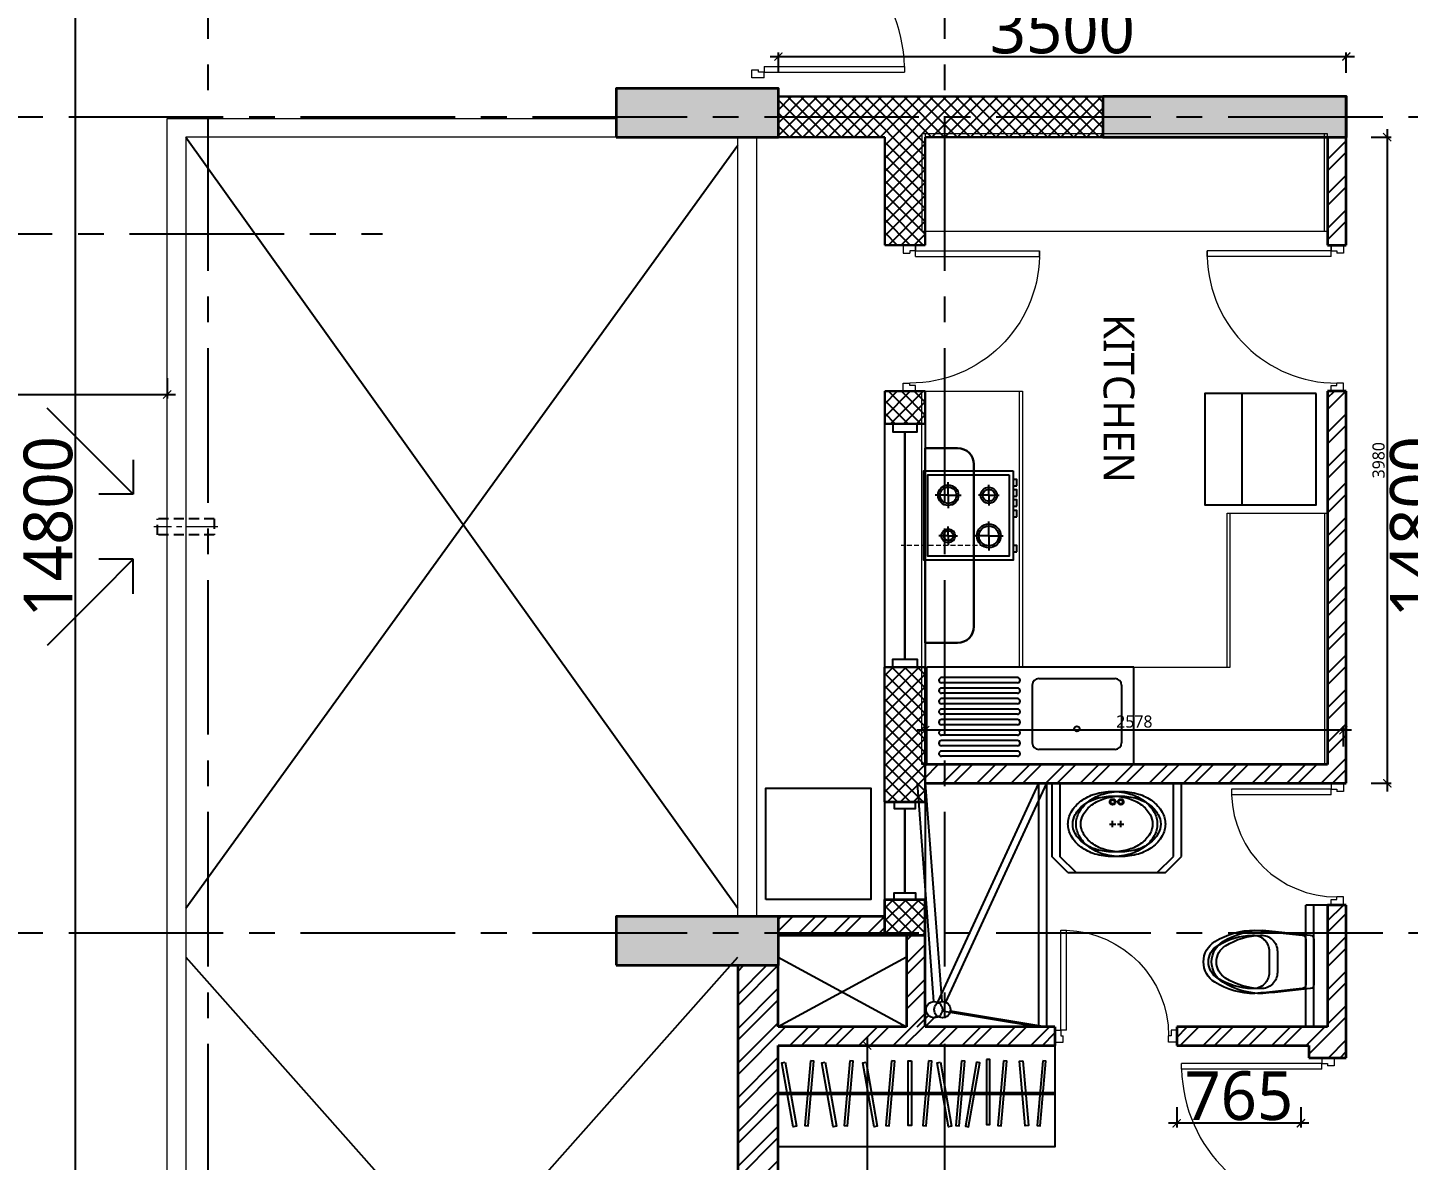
# Model space of a CAD drawing. Header units: millimetres. Extents: x -2409243 to -2334937, y -643723 to -441957.
# Drawn here: x -2392574 to -2384066, y -547560 to -540583 of the extents above; entities that cross this region are included whole.
import ezdxf

# ---------------------------------------------------------------- set-up
doc = ezdxf.new("R2010")
doc.units = ezdxf.units.MM
doc.header["$MEASUREMENT"] = 0
doc.header["$PDMODE"] = 67
doc.linetypes.add('CENTER2', pattern=[28.575, 19.05, -3.175, 3.175, -3.175])
doc.linetypes.add('DASHED2', pattern=[0.375, 0.25, -0.125])
for name, color, linetype in [('00', 5, 'Continuous'), ('A-Anno-Dims', 7, 'Continuous'), ('A-Anno-Grid Lines', 154, 'Continuous'), ('A-Railing', 4, 'Continuous'), ('A-Sanitory', 181, 'Continuous'), ('A-Wall Patt', 8, 'Continuous'), ('A-Window', 4, 'Continuous'), ('S-Conc Patt', 9, 'Continuous'), ('TAGS', 7, 'Continuous')]:
    doc.layers.add(name, color=color, linetype=linetype)
for name, color, linetype, lineweight in [('A-Detail Lines', 8, 'Continuous', 25), ('A-Door', 4, 'Continuous', 9), ('A-DTLS-Elevation', 4, 'Continuous', 25), ('A-Wall Ele', 3, 'Continuous', 20), ('A-Wall Sec', 1, 'Continuous', 30), ('HVAC Units', 60, 'Continuous', 30), ('I-Kitchen App', 252, 'Continuous', 25), ('I-Slabs', 245, 'Continuous', 9), ('S-Concrete', 40, 'Continuous', 30), ('STAIR', 3, 'Continuous', 9)]:
    doc.layers.add(name, color=color, linetype=linetype, lineweight=lineweight)
doc.layers.add('I-Furniture', color=7, linetype='Continuous', lineweight=25, true_color=0xd17000)
doc.layers.get('A-Anno-Dims').off()
doc.styles.get("Standard").update_dxf_attribs({"font": 'trebuc.ttf'})
doc.dimstyles.new('IIITD_WD_M @ 50', dxfattribs={"dimscale": 50, "dimtxt": 1.5, "dimasz": 1, "dimexe": 0.5, "dimexo": 0.25, "dimgap": 0.3, "dimtad": 1, "dimdec": 0, "dimrnd": 1, "dimzin": 0, "dimdsep": 46, "dimtxsty": 'Standard', "dimblk": 'ARCHTICK', "dimcen": 0.2, "dimdle": 1, "dimclrd": 1, "dimclre": 1, "dimclrt": 5, "dimadec": 0, "dimazin": 0, "dimtfac": 1, "dimtdec": 0, "dimtofl": 0, "dimtmove": 0, "dimatfit": 0, "dimfxl": 2, "dimfxlon": 1, "dimtolj": 1, "dimtzin": 0, "dimlwd": -1, "dimlwe": -1, "dimarcsym": 0})
pattern_1 = [(225, (-1525842.595, -758873.084), (39.7747564, -39.7747564), []), (315, (-1525842.595, -758873.084), (39.7747564, 39.7747564), [])]

# ---------------------------------------------------------------- blocks, each defined once
blk = doc.blocks.new('Cols Residences')
at = {"layer": 'S-Conc Patt'}
for points in [[(-15271.6, -11879.7), (-15271.6, -12879.7), (-14971.6, -12879.7), (-14971.6, -11879.7)], [(-10171.6, -11879.7), (-10171.6, -12879.7), (-9871.6, -12879.7), (-9871.6, -11879.7)], [(-10171.6, -14879.3), (-10171.6, -16379.3), (-9921.6, -16379.3), (-9921.6, -14879.3)]]:
    blk.add_hatch(color=256, dxfattribs=at).paths.add_polyline_path(points)
at = {"layer": 'S-Concrete', "lineweight": 35}
for points in [[(-15271.6, -11879.7), (-15271.6, -12879.7), (-14971.6, -12879.7), (-14971.6, -11879.7)], [(-10171.6, -11879.7), (-10171.6, -12879.7), (-9871.6, -12879.7), (-9871.6, -11879.7)], [(-10171.6, -14879.3), (-10171.6, -16379.3), (-9921.6, -16379.3), (-9921.6, -14879.3)]]:
    blk.add_lwpolyline(points, close=True, dxfattribs=at)
blk = doc.blocks.new('ABL_Door_S - 1000 x 2100-11-3 Second Floor Lvl')
at = {"layer": 'A-Door', "color": 5}
for p, q in [((-500, 37.5), (-450, 37.5)), ((-500, -37.5), (-500, 37.5)), ((-450, 37.5), (-450, -2.5)), ((450, 37.5), (450, -2.5)), ((500, 37.5), (450, 37.5)), ((500, -37.5), (500, 37.5)), ((-500, -37.5), (-465, -37.5)), ((-465, -2.5), (-450, -2.5)), ((-465, -37.5), (-465, -2.5)), ((-430, -37.5), (-465, -37.5)), ((465, -2.5), (450, -2.5)), ((465, -37.5), (465, -2.5)), ((500, -37.5), (465, -37.5))]:
    blk.add_line(p, q, dxfattribs=at)
at = {"layer": 'A-Door', "color": 5, "lineweight": 18}
for p, q in [((-465, -37.5), (-465, -902.4)), ((-430, -37.5), (-430, -902.4)), ((-430, -902.4), (-465, -902.4))]:
    blk.add_line(p, q, dxfattribs=at)
at = {"layer": 'A-Door'}
blk.add_arc((-450, -2.5), 900, 271.27334, 0, dxfattribs=at)
blk = doc.blocks.new('ABL_Door_S - 750 x 2100-5-3 Second Floor Lvl')
at = {"layer": 'A-Door', "color": 5, "lineweight": 18}
for p, q in [((-375, 37.5), (-325, 37.5)), ((-375, -37.5), (-375, 37.5)), ((-325, 37.5), (-325, -2.5)), ((325, 37.5), (325, -2.5)), ((375, 37.5), (325, 37.5)), ((375, -37.5), (375, 37.5)), ((-375, -37.5), (-340, -37.5)), ((-340, -2.5), (-325, -2.5)), ((-340, -37.5), (-340, -2.5)), ((-340, -37.5), (-340, -652.3)), ((-305, -37.5), (-340, -37.5)), ((-305, -37.5), (-305, -652.3)), ((340, -2.5), (325, -2.5)), ((340, -37.5), (340, -2.5)), ((375, -37.5), (340, -37.5))]:
    blk.add_line(p, q, dxfattribs=at)
blk.add_lwpolyline([(-340, -652.3), (-305, -652.3)], dxfattribs=at)
at = {"layer": 'A-Door', "lineweight": 18}
blk.add_arc((-325, -2.5), 650, 271.76323, 0, dxfattribs=at)
blk = doc.blocks.new('ABL_Door_S - 900 x 2100-6-3 Second Floor Lvl')
at = {"layer": 'A-Door', "color": 5, "lineweight": 18}
for p, q in [((-450, 37.5), (-400, 37.5)), ((-450, -37.5), (-450, 37.5)), ((-400, 37.5), (-400, -2.5)), ((400, 37.5), (400, -2.5)), ((450, 37.5), (400, 37.5)), ((450, -37.5), (450, 37.5)), ((-450, -37.5), (-415, -37.5)), ((-380, -37.5), (-450, -37.5)), ((-415, -2.5), (-400, -2.5)), ((-415, -37.5), (-415, -2.5)), ((-415, -37.5), (-415, -802.4)), ((-380, -37.5), (-380, -802.4)), ((415, -2.5), (400, -2.5)), ((415, -37.5), (415, -2.5)), ((450, -37.5), (415, -37.5))]:
    blk.add_line(p, q, dxfattribs=at)
blk.add_lwpolyline([(-380, -802.4), (-415, -802.4)], dxfattribs=at)
at = {"layer": 'A-Door', "lineweight": 18}
blk.add_arc((-400, -2.5), 800, 271.43254, 0, dxfattribs=at)
at = {"layer": 'A-Door', "color": 5, "lineweight": 18}
blk.add_arc((-400, -2.5), 800, 268.92564, 271.07436, dxfattribs=at)
blk = doc.blocks.new('Kitchen Win 1500')
at = {"layer": 'A-Window', "color": 2, "lineweight": 30}
blk.add_line((-37322.5, -4779.3), (-38722.5, -4779.3), dxfattribs=at)
at = {"layer": 'A-Window'}
for points in [[(-37272.5, -4654.3), (-38772.5, -4654.3)], [(-38772.5, -4704.3), (-38722.5, -4704.3), (-38722.5, -4854.3), (-38772.5, -4854.3)], [(-37272.5, -4704.3), (-37322.5, -4704.3), (-37322.5, -4854.3), (-37272.5, -4854.3)], [(-37272.5, -4904.3), (-38772.5, -4904.3)]]:
    blk.add_lwpolyline(points, dxfattribs=at)
blk = doc.blocks.new('tOI WIN 230 WALL')
at = {"layer": 'A-Window', "color": 2, "lineweight": 30}
blk.add_line((-34120, -7402.2), (-34640, -7402.2), dxfattribs=at)
at = {"layer": 'A-Window'}
for points in [[(-34080, -7277.2), (-34680, -7277.2)], [(-34680, -7337.2), (-34640, -7337.2), (-34640, -7467.2), (-34680, -7467.2)], [(-34080, -7337.2), (-34120, -7337.2), (-34120, -7467.2), (-34080, -7467.2)], [(-34080, -7527.2), (-34680, -7527.2)]]:
    blk.add_lwpolyline(points, dxfattribs=at)
blk = doc.blocks.new('Normal Kitcehn Internal Arrangemnt')
at = {"layer": 'I-Slabs'}
for points in [[(-31665, -7557.2), (-31665, -8157.2), (-33365, -8157.2), (-33365, -9437.2), (-32415, -9437.2), (-32415, -10037.2), (-33965, -10037.2), (-33965, -7557.2), (-31665, -7557.2)], [(-30680, -7557.2), (-30680, -10037.2), (-30080, -10037.2), (-30080, -7557.2), (-30680, -7557.2)]]:
    blk.add_lwpolyline(points, dxfattribs=at)
blk = doc.blocks.new('Sink TOILET')
for points in [[(1123785.7, -93318, -0.12976), (1123805.1, -93244.7, -0.106426), (1123866.3, -93176, -0.084431), (1123952.1, -93133.3, -0.073534), (1124060.8, -93117.2, -0.073534), (1124169.5, -93133.3, -0.084431), (1124255.3, -93176, -0.106426), (1124316.5, -93244.7, -0.12976), (1124335.8, -93318, -0.12976), (1124316.5, -93391.3, -0.106426), (1124255.3, -93460, -0.084431), (1124169.5, -93502.7, -0.073534), (1124060.8, -93518.8, -0.073534), (1123952.1, -93502.7, -0.084431), (1123866.3, -93460, -0.106426), (1123805.1, -93391.3, -0.12976)], [(1123814.7, -93318, -0.12976), (1123830.3, -93259, -0.106426), (1123883.4, -93199.4, -0.084431), (1123960.5, -93161, -0.073534), (1124060.8, -93146.2, -0.073534), (1124161.1, -93161, -0.084431), (1124238.2, -93199.4, -0.106426), (1124291.3, -93259, -0.12976), (1124306.9, -93318, -0.12976), (1124291.3, -93377.1, -0.106426), (1124238.2, -93436.6, -0.084431), (1124161.1, -93475, -0.073534), (1124060.8, -93489.8, -0.073534), (1123960.5, -93475, -0.084431), (1123883.4, -93436.6, -0.106426), (1123830.3, -93377.1, -0.12976)]]:
    blk.add_lwpolyline(points, format="xyb", close=True)
for radius in [17.8, 12.2]:
    blk.add_circle((1124060.8, -93181.7), radius)
at = {"layer": 'A-Detail Lines'}
for points in [[(1124040.8, -93318), (1124080.8, -93318)], [(1124060.8, -93338), (1124060.8, -93298)]]:
    blk.add_lwpolyline(points, dxfattribs=at)
blk = doc.blocks.new('Bt 2')
at = {"layer": 'A-Detail Lines'}
for points in [[(-6764.3, -11157), (-6662.1, -12501.1)], [(-6637.3, -12505.6), (-6014.3, -11157)], [(-6764.3, -12657), (-6693.6, -12586.3)], [(-6608.9, -12559.1), (-6014.3, -12657)]]:
    blk.add_lwpolyline(points, dxfattribs=at)
at = {"layer": 'A-Sanitory', "ltscale": 0.5}
for p, q in [((-5834.3, -11707), (-5934.3, -11607)), ((-5284.3, -11707), (-5184.3, -11607))]:
    blk.add_line(p, q, dxfattribs=at)
at = {"layer": 'A-Sanitory'}
blk.add_line((-4254.3, -11907), (-4369.3, -11907), dxfattribs=at)
for points in [[(-6014.3, -12657), (-6014.3, -11157)], [(-4369.3, -12655.6), (-4369.3, -11907)]]:
    blk.add_lwpolyline(points, dxfattribs=at)
at = {"layer": 'A-Sanitory', "ltscale": 0.5}
for points in [[(-5934.3, -11157), (-5934.3, -11607)], [(-5184.3, -11607), (-5184.3, -11157)], [(-5834.3, -11707), (-5284.3, -11707)]]:
    blk.add_lwpolyline(points, dxfattribs=at)
at = {"layer": 'A-Sanitory'}
for points in [[(-4684.3, -12062), (-4391.8, -12092.2, -0.384412), (-4369.3, -12117.1), (-4369.3, -12397, -0.383904), (-4391.7, -12421.9, -0.001434), (-4683.1, -12451.9, -0.140641), (-4929.6, -12382.2, -0.259738), (-4999.3, -12257, -0.259738), (-4929.6, -12131.8, -0.139471)], [(-4594.3, -12192.1), (-4594.3, -12321.9, -0.422961), (-4697.3, -12421.8, -0.13189), (-4913.8, -12356.7, -0.259738), (-4969.3, -12257, -0.259738), (-4913.8, -12157.3, -0.13189), (-4697.3, -12092.2, -0.422961)]]:
    blk.add_lwpolyline(points, format="xyb", close=True, dxfattribs=at)
blk.add_circle((-6658.3, -12551), 50, dxfattribs=at)
at = {"layer": 'A-Sanitory', "ltscale": 0.5}
blk.add_blockref('Sink TOILET', (-1129620.1, 81910.2), dxfattribs=at)
blk = doc.blocks.new('h b  b')
at = {"layer": 'A-Detail Lines'}
for points in [[(67669.5, 2773), (66879.5, 2343)], [(66879.5, 2773), (67669.5, 2343)]]:
    blk.add_lwpolyline(points, dxfattribs=at)
blk = doc.blocks.new('Grid Residences')
at = {"layer": 'A-Anno-Grid Lines', "linetype": 'CENTER2', "ltscale": 50}
for p, q in [((-15071.6, 2923), (-15071.6, -27704.4)), ((-10046.6, 2923), (-10046.6, -27704.4)), ((-10766.6, 2548), (-10766.6, -10441.3)), ((12818.2, -9364.3), (-37818, -9364.3)), ((12818.2, -13904.3), (-37818, -13904.3))]:
    blk.add_line(p, q, dxfattribs=at)
blk = doc.blocks.new('Int. Un Split')
at = {"layer": 'HVAC Units'}
for p, q in [((-200, 600), (0, 600)), ((0, 600), (0, -600)), ((-300, -500), (-300, 500)), ((0, -600), (-200, -600))]:
    blk.add_line(p, q, dxfattribs=at)
at = {"layer": 'HVAC Units', "color": 8, "linetype": 'DASHED2', "lineweight": 5, "ltscale": 120}
blk.add_line((-411.9, 0), (148.5, 0), dxfattribs=at)
at = {"layer": 'HVAC Units'}
for centre, start, end in [((-200, 500), 90, 180), ((-200, -500), 180, 270)]:
    blk.add_arc(centre, 100, start, end, dxfattribs=at)
blk = doc.blocks.new('Spout')
at = {"layer": 'A-DTLS-Elevation', "linetype": 'DASHED2', "ltscale": 250}
for p, q in [((-836622.3, 290266.1), (-836622.3, 290366.1)), ((-836272.3, 290366.1), (-836272.3, 290266.1))]:
    blk.add_line(p, q, dxfattribs=at)
for points in [[(-836272.3, 290366.1), (-836622.3, 290366.1)], [(-836272.3, 290266.1), (-836622.3, 290266.1)]]:
    blk.add_lwpolyline(points, dxfattribs=at)
at = {"layer": 'STAIR', "linetype": 'CENTER2', "ltscale": 10}
blk.add_lwpolyline([(-836250.4, 290316.1), (-836644.2, 290316.1)], dxfattribs=at)
blk = doc.blocks.new('_Open90')
at = {"color": 0, "linetype": 'ByBlock', "lineweight": -2}
for p, q in [((-0.5, 0.5), (0, 0)), ((0, 0), (-1, 0)), ((0, 0), (-0.5, -0.5))]:
    blk.add_line(p, q, dxfattribs=at)
blk = doc.blocks.new('Leader')
at = {"layer": 'A-Detail Lines'}
blk.add_lwpolyline([(-866884.2, 285459.3), (-866434.2, 285459.3)], dxfattribs=at)
at = {"layer": 'A-Detail Lines', "xscale": 300, "yscale": 300, "zscale": 300, "rotation": 180}
blk.add_blockref('_Open90', (-867184.2, 285459.3), dxfattribs=at)
blk = doc.blocks.new('A$C04D640A0')
blk.add_lwpolyline([(-443.9, -339.2), (243.1, -339.2), (243.1, 347.8), (-443.9, 347.8)], close=True)
at = {"layer": 'I-Kitchen App', "linetype": 'Continuous'}
blk.add_line((14.7, -339.2), (14.7, 347.8), dxfattribs=at)
blk = doc.blocks.new('A$C221E67CA')
at = {"color": 0, "linetype": 'ByBlock'}
for points in [[(-275, 275), (275, 275), (275, -275), (-275, -275)], [(-183.2, 297.6), (-221.8, 297.6), (-221.8, 275), (-183.2, 275)], [(-120.1, 297.6), (-158.7, 297.6), (-158.7, 275), (-120.1, 275)], [(-57.1, 297.6), (-95.6, 297.6), (-95.6, 275), (-57.1, 275)], [(7.8, 297.6), (-30.8, 297.6), (-30.8, 275), (7.8, 275)], [(223.3, 297.6), (184.8, 297.6), (184.8, 275), (223.3, 275)], [(-250, 250), (250, 250), (250, -250), (-250, -250)]]:
    blk.add_lwpolyline(points, close=True, dxfattribs=at)
for centre, radius in [((-124.4, 125), 50), ((125.6, 125), 73.7), ((-124.8, -125), 63.1), ((125.2, -125), 42.6)]:
    blk.add_circle(centre, radius, dxfattribs=at)
at = {"layer": '00', "linetype": 'ByBlock'}
for p, q in [((-124.4, 125), (-124.4, 188.9)), ((125.6, 125), (125.6, 214)), ((-124.4, 125), (-188.3, 125)), ((-124.4, 125), (-60.6, 125)), ((-124.4, 125), (-124.4, 61.1)), ((125.6, 125), (36.6, 125)), ((125.6, 125), (214.6, 125)), ((125.6, 125), (125.6, 36)), ((-124.8, -125), (-124.8, -45)), ((125.2, -125), (125.2, -67.2)), ((-124.8, -125), (-204.8, -125)), ((-124.8, -125), (-44.8, -125)), ((-124.8, -125), (-124.8, -205)), ((125.2, -125), (67.4, -125)), ((125.2, -125), (183, -125)), ((125.2, -125), (125.2, -182.8))]:
    blk.add_line(p, q, dxfattribs=at)
for centre, radius in [((125.6, 125), 61.2), ((-124.4, 125), 37.5), ((-124.8, -125), 50.6), ((125.2, -125), 30.1)]:
    blk.add_circle(centre, radius, dxfattribs=at)
blk = doc.blocks.new('A$C4AB94E4C')
at = {"layer": 'I-Kitchen App', "linetype": 'Continuous'}
for p, q in [((366.9, 383.5), (-908.1, 383.5)), ((366.9, -216.5), (-908.1, -216.5))]:
    blk.add_line(p, q, dxfattribs=at)
at = {"layer": 'I-Kitchen App'}
for p, q in [((-908.1, -216.5), (-908.1, 383.5)), ((366.9, -216.5), (366.9, 383.5)), ((-258.1, 273), (-258.1, -82.5)), ((-217.7, 313.4), (251.5, 313.4)), ((291.9, 273), (291.9, -82.5)), ((251.5, -122.9), (-217.7, -122.9))]:
    blk.add_line(p, q, dxfattribs=at)
at = {"layer": 'I-Kitchen App', "color": 8}
for p, q in [((-348, 319.7), (-817, 319.7)), ((-349.3, 287.4), (-817, 287.4)), ((-349.3, 255), (-817, 255)), ((-349.3, 222.7), (-817, 222.7)), ((-349.3, 190.4), (-817, 190.4)), ((-349.3, 158.1), (-817, 158.1)), ((-349.3, 125.8), (-817, 125.8)), ((-349.3, 93.4), (-817, 93.4)), ((-349.3, 61.1), (-817, 61.1)), ((-349.3, 28.8), (-817, 28.8)), ((-349.3, -3.5), (-817, -3.5)), ((-349.3, -35.9), (-817, -35.9)), ((-349.3, -68.2), (-817, -68.2)), ((-349.3, -100.5), (-817, -100.5)), ((-349.3, -132.8), (-817, -132.8)), ((-349.3, -165.1), (-817, -165.1))]:
    blk.add_line(p, q, dxfattribs=at)
at = {"layer": 'I-Kitchen App'}
blk.add_circle((16.9, 4.2), 16.2, dxfattribs=at)
at = {"layer": 'I-Kitchen App', "color": 8}
for centre, start, end in [((-817, 303.5), 90, 270), ((-349.3, 303.5), 270, 90), ((-817, 238.9), 90, 270), ((-817, 174.2), 90, 270), ((-349.3, 238.9), 270, 90), ((-349.3, 174.2), 270, 90), ((-817, 109.6), 90, 270), ((-349.3, 109.6), 270, 90), ((-817, 45), 90, 270), ((-349.3, 45), 270, 90), ((-817, -19.7), 90, 270), ((-817, -84.3), 90, 270), ((-349.3, -19.7), 270, 90), ((-349.3, -84.3), 270, 90), ((-817, -149), 90, 270), ((-349.3, -149), 270, 90)]:
    blk.add_arc(centre, 16.2, start, end, dxfattribs=at)
at = {"layer": 'I-Kitchen App'}
for centre, start, end in [((-217.7, 273), 90, 180), ((251.5, 273), 0, 90), ((-217.7, -82.5), 180, 270), ((251.5, -82.5), 270, 360)]:
    blk.add_arc(centre, 40.4, start, end, dxfattribs=at)
blk = doc.blocks.new('A$C2AB22295')
at = {"layer": 'I-Furniture', "linetype": 'Continuous'}
for p, q in [((-1716.7, -289.9), (-11.7, -289.9)), ((-1716.7, -299.9), (-11.7, -299.9))]:
    blk.add_line(p, q, dxfattribs=at)
for points in [[(-1716.7, 0.1), (-11.7, 0.1), (-11.7, -624.9), (-1716.7, -624.9)], [(-1674.7, -102.9), (-1605.2, -496.8), (-1624.9, -500.3), (-1694.4, -106.4)], [(-1518.1, -94), (-1552.9, -492.5), (-1533, -494.2), (-1498.1, -95.8)], [(-1428.4, -102.9), (-1358.9, -496.8), (-1378.6, -500.3), (-1448.1, -106.4)], [(-1275.6, -94), (-1310.5, -492.5), (-1290.6, -494.2), (-1255.7, -95.8)], [(-1176.1, -102.9), (-1106.6, -496.8), (-1126.3, -500.3), (-1195.8, -106.4)], [(-1019.5, -94), (-1054.3, -492.5), (-1034.4, -494.2), (-999.6, -95.8)], [(-895.8, -93.3), (-895.8, -493.3), (-915.8, -493.3), (-915.8, -93.3)], [(-791.5, -94), (-826.3, -492.5), (-806.4, -494.2), (-771.6, -95.8)], [(-717.9, -102.9), (-648.4, -496.8), (-668.1, -500.3), (-737.6, -106.4)], [(-587.5, -94), (-622.3, -492.5), (-602.4, -494.2), (-567.6, -95.8)], [(-494.7, -102.9), (-564.1, -496.8), (-544.4, -500.3), (-475, -106.4)], [(-433.1, -86.7), (-433.1, -486.7), (-413.1, -486.7), (-413.1, -86.7)], [(-328.2, -94), (-363, -492.5), (-343.1, -494.2), (-308.3, -95.8)], [(-209.9, -94), (-175, -492.5), (-194.9, -494.2), (-229.8, -95.8)], [(-87.4, -94), (-122.2, -492.5), (-102.3, -494.2), (-67.4, -95.8)]]:
    blk.add_lwpolyline(points, close=True, dxfattribs=at)
blk = doc.blocks.new('_ArchTick')
at = {"color": 0, "linetype": 'ByBlock', "const_width": 0.15}
blk.add_lwpolyline([(-0.5, -0.5), (0.5, 0.5)], dxfattribs=at)
blk = doc.blocks.new('*D702')
at = {"layer": 'A-Railing', "color": 1}
for p, q in [((-2383859.3, -536207.2), (-2383859.3, -551107.2)), ((-2383759.3, -536257.2), (-2383884.3, -536257.2)), ((-2383759.3, -551057.2), (-2383884.3, -551057.2))]:
    blk.add_line(p, q, dxfattribs=at)
at = {"layer": 'Defpoints', "color": 0}
for p in [(-2383063.2, -536257.2), (-2383859.3, -551057.2), (-2383063.2, -551057.2)]:
    blk.add_point(p, dxfattribs=at)
at = {"layer": 'A-Railing', "color": 1, "xscale": 50, "yscale": 50, "zscale": 50}
for p, rotation in [((-2383859.3, -536257.2), 90), ((-2383859.3, -551057.2), 270)]:
    blk.add_blockref('_ArchTick', p, dxfattribs=dict(at, rotation=rotation))
at = {"layer": 'A-Railing', "color": 5, "insert": (-2384026.9, -543657.2), "char_height": 300, "attachment_point": 5, "rotation": 90}
blk.add_mtext('\\A1;14800', dxfattribs=at)
blk = doc.blocks.new('*D719')
at = {"layer": 'A-Railing', "color": 1}
for p, q in [((-2399443.2, -542742.2), (-2399443.2, -542867.2)), ((-2391713.2, -542742.2), (-2391713.2, -542867.2)), ((-2399493.2, -542842.2), (-2391663.2, -542842.2))]:
    blk.add_line(p, q, dxfattribs=at)
at = {"layer": 'Defpoints', "color": 0}
for p in [(-2399443.2, -542017.2), (-2391713.2, -542017.2), (-2391713.2, -542842.2)]:
    blk.add_point(p, dxfattribs=at)
at = {"layer": 'A-Railing', "color": 1, "xscale": 50, "yscale": 50, "zscale": 50, "rotation": 180}
blk.add_blockref('_ArchTick', (-2399443.2, -542842.2), dxfattribs=at)
at = {"layer": 'A-Railing', "color": 1, "xscale": 50, "yscale": 50, "zscale": 50}
blk.add_blockref('_ArchTick', (-2391713.2, -542842.2), dxfattribs=at)
at = {"layer": 'A-Railing', "color": 5, "insert": (-2395578.2, -542789), "char_height": 75, "attachment_point": 5}
blk.add_mtext('\\A1;7730', dxfattribs=at)
blk = doc.blocks.new('*D720')
at = {"layer": 'A-Railing', "color": 1}
for p, q in [((-2392278.5, -551107.2), (-2392278.5, -536207.2)), ((-2392178.5, -536257.2), (-2392303.5, -536257.2)), ((-2392178.5, -551057.2), (-2392303.5, -551057.2))]:
    blk.add_line(p, q, dxfattribs=at)
at = {"layer": 'Defpoints', "color": 0}
for p in [(-2392278.5, -536257.2), (-2391828.2, -536257.2), (-2391828.2, -551057.2)]:
    blk.add_point(p, dxfattribs=at)
at = {"layer": 'A-Railing', "color": 1, "xscale": 50, "yscale": 50, "zscale": 50}
for p, rotation in [((-2392278.5, -536257.2), 90), ((-2392278.5, -551057.2), 270)]:
    blk.add_blockref('_ArchTick', p, dxfattribs=dict(at, rotation=rotation))
at = {"layer": 'A-Railing', "color": 5, "insert": (-2392446.1, -543657.2), "char_height": 300, "attachment_point": 5, "rotation": 90}
blk.add_mtext('\\A1;14800', dxfattribs=at)
blk = doc.blocks.new('*D781')
at = {"layer": 'A-Railing', "color": 1}
for p, q in [((-2387947.7, -540860.5), (-2387947.7, -540735.5)), ((-2384448.2, -540860.5), (-2384448.2, -540735.5)), ((-2387997.7, -540760.5), (-2384398.2, -540760.5))]:
    blk.add_line(p, q, dxfattribs=at)
at = {"layer": 'Defpoints', "color": 0}
for p in [(-2384448.2, -540760.5), (-2384448.2, -541007.2), (-2387947.7, -541107.2)]:
    blk.add_point(p, dxfattribs=at)
at = {"layer": 'A-Railing', "color": 1, "xscale": 50, "yscale": 50, "zscale": 50, "rotation": 180}
blk.add_blockref('_ArchTick', (-2387947.7, -540760.5), dxfattribs=at)
at = {"layer": 'A-Railing', "color": 1, "xscale": 50, "yscale": 50, "zscale": 50}
blk.add_blockref('_ArchTick', (-2384448.2, -540760.5), dxfattribs=at)
at = {"layer": 'A-Railing', "color": 5, "insert": (-2386197.9, -540592.9), "char_height": 300, "attachment_point": 5}
blk.add_mtext('\\A1;3500', dxfattribs=at)
blk = doc.blocks.new('*D782')
at = {"layer": 'A-Railing', "color": 1}
for p, q in [((-2384296, -541257.2), (-2384171, -541257.2)), ((-2384196, -541207.2), (-2384196, -545287.2)), ((-2384296, -545237.2), (-2384171, -545237.2))]:
    blk.add_line(p, q, dxfattribs=at)
at = {"layer": 'Defpoints', "color": 0}
for p in [(-2384448.2, -541257.2), (-2384448.2, -545237.2), (-2384196, -545237.2)]:
    blk.add_point(p, dxfattribs=at)
at = {"layer": 'A-Railing', "color": 1, "xscale": 50, "yscale": 50, "zscale": 50}
for p, rotation in [((-2384196, -541257.2), 90), ((-2384196, -545237.2), 270)]:
    blk.add_blockref('_ArchTick', p, dxfattribs=dict(at, rotation=rotation))
at = {"layer": 'A-Railing', "color": 5, "insert": (-2384249.3, -543247.2), "char_height": 75, "attachment_point": 5, "rotation": 90}
blk.add_mtext('\\A1;3980', dxfattribs=at)
blk = doc.blocks.new('*D783')
at = {"layer": 'A-Railing', "color": 1}
for p, q in [((-2384415.7, -544910.4), (-2387093.2, -544910.4)), ((-2387043.2, -545010.4), (-2387043.2, -544885.4)), ((-2384465.7, -545010.4), (-2384465.7, -544885.4))]:
    blk.add_line(p, q, dxfattribs=at)
at = {"layer": 'Defpoints', "color": 0}
for p in [(-2387043.2, -544910.4), (-2387043.2, -545287.2), (-2384465.7, -545287.2)]:
    blk.add_point(p, dxfattribs=at)
at = {"layer": 'A-Railing', "color": 1, "xscale": 50, "yscale": 50, "zscale": 50, "rotation": 180}
blk.add_blockref('_ArchTick', (-2387043.2, -544910.4), dxfattribs=at)
at = {"layer": 'A-Railing', "color": 1, "xscale": 50, "yscale": 50, "zscale": 50}
blk.add_blockref('_ArchTick', (-2384465.7, -544910.4), dxfattribs=at)
at = {"layer": 'A-Railing', "color": 5, "insert": (-2385754.4, -544857.2), "char_height": 75, "attachment_point": 5}
blk.add_mtext('\\A1;2578', dxfattribs=at)
blk = doc.blocks.new('*D784')
at = {"layer": 'A-Railing', "color": 1}
for p, q in [((-2387500.3, -546852.2), (-2387375.3, -546852.2)), ((-2387400.3, -546802.2), (-2387400.3, -551107.2)), ((-2387500.3, -551057.2), (-2387375.3, -551057.2))]:
    blk.add_line(p, q, dxfattribs=at)
at = {"layer": 'Defpoints', "color": 0}
for p in [(-2387948.2, -546852.2), (-2387864.6, -551057.2), (-2387400.3, -551057.2)]:
    blk.add_point(p, dxfattribs=at)
at = {"layer": 'A-Railing', "color": 1, "xscale": 50, "yscale": 50, "zscale": 50}
for p, rotation in [((-2387400.3, -546852.2), 90), ((-2387400.3, -551057.2), 270)]:
    blk.add_blockref('_ArchTick', p, dxfattribs=dict(at, rotation=rotation))
at = {"layer": 'A-Railing', "color": 5, "insert": (-2387567.9, -548954.7), "char_height": 300, "attachment_point": 5, "rotation": 90}
blk.add_mtext('\\A1;4205', dxfattribs=at)
blk = doc.blocks.new('*D786')
at = {"layer": 'A-Railing', "color": 1}
for p, q in [((-2385493.2, -547231.2), (-2385493.2, -547356.2)), ((-2384728.2, -547231.2), (-2384728.2, -547356.2)), ((-2384678.2, -547331.2), (-2385543.2, -547331.2))]:
    blk.add_line(p, q, dxfattribs=at)
at = {"layer": 'Defpoints', "color": 0}
for p in [(-2385493.2, -546852.2), (-2384728.2, -546852.2), (-2385493.2, -547331.2)]:
    blk.add_point(p, dxfattribs=at)
at = {"layer": 'A-Railing', "color": 1, "xscale": 50, "yscale": 50, "zscale": 50, "rotation": 180}
blk.add_blockref('_ArchTick', (-2385493.2, -547331.2), dxfattribs=at)
at = {"layer": 'A-Railing', "color": 1, "xscale": 50, "yscale": 50, "zscale": 50}
blk.add_blockref('_ArchTick', (-2384728.2, -547331.2), dxfattribs=at)
at = {"layer": 'A-Railing', "color": 5, "insert": (-2385110.7, -547163.1), "char_height": 300, "attachment_point": 5}
blk.add_mtext('\\A1;765', dxfattribs=at)

msp = doc.modelspace()

# ---------------------------------------------------------------- hatches: boundary and pattern name
at = {"layer": 'A-Wall Patt'}
h = msp.add_hatch(dxfattribs=at)
h.set_pattern_fill('ANSI37', color=256, scale=450, angle=180, style=0)
h.set_pattern_definition([(225, (-2386446.78, -541178.84), (39.7748, -39.7748), []), (315, (-2386446.78, -541178.84), (39.7748, 39.7748), [])])
h.paths.add_polyline_path([(-2387292.7, -541922.2), (-2387042.7, -541922.2), (-2387042.7, -541257.2), (-2385948.2, -541257.2), (-2385948.2, -541007.2), (-2387947.7, -541007.2), (-2387947.7, -541257.2), (-2387292.7, -541257.2)])
h.paths.add_polyline_path([(-2387042.7, -542822.2), (-2387292.7, -542822.2), (-2387292.7, -543022.2), (-2387042.7, -543022.2)])
h = msp.add_hatch(dxfattribs=at)
h.set_pattern_fill('ANSI32', color=256, scale=400, style=0)
h.set_pattern_definition([(45, (-2454827.63, -549080.13), (-106.06602, 106.06602), []), (45, (-2454756.92, -549080.13), (-106.06602, 106.06602), [])])
h.paths.add_polyline_path([(-2384448.2, -541922.2), (-2384448.2, -541272.2), (-2384563.2, -541272.2), (-2384563.2, -541922.2)], flags=0)
h = msp.add_hatch(dxfattribs=at)
h.set_pattern_fill('ANSI32', color=256, scale=400, style=0)
h.set_pattern_definition([(45, (-2385604.31, -545177.73), (-106.066, 106.066), []), (45, (-2385533.6, -545177.73), (-106.066, 106.066), [])])
h.paths.add_polyline_path([(-2384448.2, -542822.2), (-2384563.2, -542822.2), (-2384563.2, -545122.2), (-2387043.2, -545122.2), (-2387043.2, -545237.2), (-2384448.2, -545237.2)])
h = msp.add_hatch(dxfattribs=at)
h.set_pattern_fill('ANSI37', color=256, scale=450, angle=180, style=0)
h.set_pattern_definition(pattern_1)
h.paths.add_polyline_path([(-2387043.2, -544522.2), (-2387293.2, -544522.2), (-2387293.2, -545352.2), (-2387043.2, -545352.2)])
h = msp.add_hatch(dxfattribs=at)
h.set_pattern_fill('ANSI32', color=256, scale=400, style=0)
h.set_pattern_definition([(45, (-2387370.87, -546770.65), (-106.066, 106.066), []), (45, (-2387300.16, -546770.65), (-106.066, 106.066), [])])
h.paths.add_polyline_path([(-2387293.2, -546172.2), (-2387293.2, -546057.2), (-2387947.7, -546057.2), (-2387947.7, -546172.2)], flags=17)
h.paths.add_polyline_path([(-2385493.2, -546737.2), (-2385493.2, -546852.2), (-2384678.2, -546852.2), (-2384678.2, -546927.2), (-2384448.2, -546927.2), (-2384448.2, -545987.2), (-2384563.2, -545987.2), (-2384563.2, -546737.2)])
h.paths.add_polyline_path([(-2386243.2, -546852.2), (-2386243.2, -546737.2), (-2387043.2, -546737.2), (-2387043.2, -546172.2), (-2387158.2, -546172.2), (-2387158.2, -546737.2), (-2387948.2, -546737.2), (-2387948.2, -546357.2), (-2388198.2, -546357.2), (-2388198.2, -547982.2), (-2387948.2, -547982.2), (-2387948.2, -546852.2)])
h = msp.add_hatch(dxfattribs=at)
h.set_pattern_fill('ANSI37', color=256, scale=450, angle=180, style=0)
h.set_pattern_definition(pattern_1)
h.paths.add_polyline_path([(-2387043.2, -545952.2), (-2387293.2, -545952.2), (-2387293.2, -546172.2), (-2387043.2, -546172.2)])

# ---------------------------------------------------------------- linework, layer by layer
at = {"layer": 'A-Detail Lines'}
for points in [[(-2391598.2, -541257.2), (-2388198.2, -546007.2)], [(-2391598.2, -546007.2), (-2388198.2, -541307.2)], [(-2391598.2, -550142.2), (-2388198.2, -546307.2)], [(-2391598.2, -546307.2), (-2388198.2, -550142.2)]]:
    msp.add_lwpolyline(points, dxfattribs=at)
at = {"layer": 'A-Wall Ele'}
for p, q in [((-2388198.2, -546057.2), (-2388198.2, -541257.2)), ((-2388198.2, -546057.2), (-2388198.2, -541257.2)), ((-2388083.2, -541257.2), (-2388083.2, -546057.2)), ((-2388083.2, -541257.2), (-2388083.2, -546057.2))]:
    msp.add_line(p, q, dxfattribs=at)
for points in [[(-2391713.2, -551057.2), (-2391713.2, -541142.2), (-2388947.7, -541142.2)], [(-2391038.2, -550257.2), (-2391713.2, -550257.2), (-2391713.2, -541142.2), (-2388947.7, -541142.2)], [(-2388947.7, -541257.2), (-2391598.2, -541257.2), (-2391598.2, -551057.2)], [(-2388947.7, -541257.2), (-2391598.2, -541257.2), (-2391598.2, -550142.2), (-2391038.2, -550142.2)]]:
    msp.add_lwpolyline(points, dxfattribs=at)
at = {"layer": 'A-Wall Sec'}
for p, q in [((-2387292.7, -541257.2), (-2387292.7, -541922.2)), ((-2387292.7, -541257.2), (-2387292.7, -541922.2)), ((-2387042.7, -541257.2), (-2387042.7, -541922.2)), ((-2387042.7, -541257.2), (-2387042.7, -541922.2)), ((-2387292.7, -542822.2), (-2387292.7, -543022.2)), ((-2387292.7, -542822.2), (-2387292.7, -543022.2)), ((-2387042.7, -542822.2), (-2387042.7, -543022.2)), ((-2387042.7, -542822.2), (-2387042.7, -543022.2)), ((-2387293.2, -543022.2), (-2387042.7, -543022.2)), ((-2387293.2, -543022.2), (-2387042.7, -543022.2)), ((-2387293.2, -544522.2), (-2387043.2, -544522.2)), ((-2387293.2, -545352.2), (-2387293.2, -544522.2)), ((-2387293.2, -544522.2), (-2387043.2, -544522.2)), ((-2387293.2, -545352.2), (-2387293.2, -544522.2)), ((-2387043.2, -545352.2), (-2387043.2, -544522.2)), ((-2387043.2, -545352.2), (-2387043.2, -544522.2))]:
    msp.add_line(p, q, dxfattribs=at)
at = {"layer": 'A-Wall Sec', "lineweight": 35}
for p, q in [((-2384563.2, -541257.2), (-2384563.2, -541922.2)), ((-2384563.2, -541257.2), (-2384563.2, -541922.2)), ((-2384448.2, -541922.2), (-2384448.2, -541257.2)), ((-2384448.2, -541922.2), (-2384448.2, -541257.2)), ((-2384563.2, -541922.2), (-2384448.2, -541922.2)), ((-2384563.2, -541922.2), (-2384448.2, -541922.2)), ((-2384448.2, -542822.2), (-2384563.2, -542822.2)), ((-2384563.2, -542822.2), (-2384563.2, -545122.2)), ((-2384448.2, -542822.2), (-2384563.2, -542822.2)), ((-2384563.2, -542822.2), (-2384563.2, -545122.2)), ((-2384448.2, -545237.2), (-2384448.2, -542822.2)), ((-2384448.2, -545237.2), (-2384448.2, -542822.2)), ((-2384563.2, -545122.2), (-2387043.2, -545122.2)), ((-2384563.2, -545122.2), (-2387043.2, -545122.2)), ((-2387043.2, -545237.2), (-2384448.2, -545237.2)), ((-2387043.2, -545237.2), (-2384448.2, -545237.2)), ((-2387293.2, -545352.2), (-2387043.2, -545352.2)), ((-2387293.2, -545352.2), (-2387043.2, -545352.2)), ((-2387293.2, -545952.2), (-2387293.2, -546172.2)), ((-2387293.2, -545952.2), (-2387043.2, -545952.2)), ((-2387293.2, -545952.2), (-2387293.2, -546172.2)), ((-2387293.2, -545952.2), (-2387043.2, -545952.2)), ((-2387043.2, -546737.2), (-2387043.2, -545952.2)), ((-2387043.2, -546737.2), (-2387043.2, -545952.2)), ((-2384448.2, -545987.2), (-2384563.2, -545987.2)), ((-2384563.2, -545987.2), (-2384563.2, -546737.2)), ((-2384448.2, -545987.2), (-2384563.2, -545987.2)), ((-2384563.2, -545987.2), (-2384563.2, -546737.2)), ((-2384448.2, -546927.2), (-2384448.2, -545987.2)), ((-2384448.2, -546927.2), (-2384448.2, -545987.2)), ((-2387293.2, -546057.2), (-2387947.7, -546057.2)), ((-2387293.2, -546057.2), (-2387947.7, -546057.2)), ((-2387947.7, -546172.2), (-2387043.2, -546172.2)), ((-2387947.7, -546172.2), (-2387043.2, -546172.2)), ((-2387158.2, -546172.2), (-2387158.2, -546737.2)), ((-2387158.2, -546172.2), (-2387158.2, -546737.2)), ((-2388198.2, -546357.2), (-2388198.2, -547982.2)), ((-2388198.2, -546357.2), (-2388198.2, -547982.2)), ((-2387948.2, -546737.2), (-2387948.2, -546357.2)), ((-2387948.2, -546737.2), (-2387948.2, -546357.2)), ((-2387158.2, -546737.2), (-2387948.2, -546737.2)), ((-2387158.2, -546737.2), (-2387948.2, -546737.2)), ((-2386243.2, -546737.2), (-2387043.2, -546737.2)), ((-2386243.2, -546737.2), (-2387043.2, -546737.2)), ((-2386243.2, -546737.2), (-2386243.2, -546852.2)), ((-2386243.2, -546737.2), (-2386243.2, -546852.2)), ((-2384563.2, -546737.2), (-2385493.2, -546737.2)), ((-2385493.2, -546737.2), (-2385493.2, -546852.2)), ((-2384563.2, -546737.2), (-2385493.2, -546737.2)), ((-2385493.2, -546737.2), (-2385493.2, -546852.2)), ((-2387948.2, -547982.2), (-2387948.2, -546852.2)), ((-2387948.2, -546852.2), (-2386243.2, -546852.2)), ((-2387948.2, -547982.2), (-2387948.2, -546852.2)), ((-2387948.2, -546852.2), (-2386243.2, -546852.2)), ((-2385493.2, -546852.2), (-2384678.2, -546852.2)), ((-2385493.2, -546852.2), (-2384678.2, -546852.2)), ((-2384678.2, -546852.2), (-2384678.2, -546927.2)), ((-2384678.2, -546852.2), (-2384678.2, -546927.2)), ((-2384678.2, -546927.2), (-2384448.2, -546927.2)), ((-2384678.2, -546927.2), (-2384448.2, -546927.2))]:
    msp.add_line(p, q, dxfattribs=at)
at = {"layer": 'A-Wall Sec'}
for points in [[(-2385948.2, -541007.2), (-2387947.7, -541007.2)], [(-2385948.2, -541007.2), (-2387947.7, -541007.2)], [(-2387292.7, -541257.2), (-2387947.7, -541257.2)], [(-2387292.7, -541257.2), (-2387947.7, -541257.2)], [(-2385948.2, -541257.2), (-2387042.7, -541257.2)], [(-2385948.2, -541257.2), (-2387042.7, -541257.2)], [(-2387292.7, -541922.2), (-2387042.7, -541922.2)], [(-2387292.7, -541922.2), (-2387042.7, -541922.2)], [(-2387292.7, -542822.2), (-2387042.7, -542822.2)], [(-2387292.7, -542822.2), (-2387042.7, -542822.2)]]:
    msp.add_lwpolyline(points, dxfattribs=at)
at = {"layer": 'I-Furniture'}
msp.add_lwpolyline([(-2388025.3, -545952.5), (-2388025.3, -545266.7), (-2387377.6, -545266.7), (-2387377.6, -545952.5)], close=True, dxfattribs=at)
at = {"layer": 'S-Concrete', "lineweight": 35}
for points in [[(-2388947.7, -541257.2), (-2387947.7, -541257.2), (-2387947.7, -540957.2), (-2388947.7, -540957.2)], [(-2385948.2, -541257.2), (-2384448.2, -541257.2), (-2384448.2, -541007.2), (-2385948.2, -541007.2)], [(-2388947.7, -546357.2), (-2387947.7, -546357.2), (-2387947.7, -546057.2), (-2388947.7, -546057.2)]]:
    msp.add_lwpolyline(points, close=True, dxfattribs=at)

# ---------------------------------------------------------------- block references
at = {"layer": 'A-Anno-Dims', "rotation": 90}
for name, p in [('Kitchen Win 1500', (-2391947.5, -505749.7)), ('Kitchen Win 1500', (-2391947.5, -505749.7)), ('tOI WIN 230 WALL', (-2394570.4, -511272.2)), ('tOI WIN 230 WALL', (-2394570.4, -511272.2))]:
    msp.add_blockref(name, p, dxfattribs=at)
at = {"layer": 'A-Anno-Grid Lines', "rotation": 90}
msp.add_blockref('Grid Residences', (-2400827.4, -531085.6), dxfattribs=at)
at = {"layer": 'A-Detail Lines', "rotation": 134.9999999997052}
msp.add_blockref('Leader', (-2803264.7, 271584.9), dxfattribs=at)
at = {"layer": 'A-Detail Lines', "xscale": -1, "rotation": 45.0000000002948}
msp.add_blockref('Leader', (-2803264.7, -1358899.2), dxfattribs=at)
at = {"layer": 'A-Detail Lines'}
for name, p in [('Bt 2', (-2380328.8, -534080.1)), ('Bt 2', (-2380278.8, -534080.1)), ('h b  b', (-2454827.6, -549080.1)), ('h b  b', (-2454827.6, -549080.1))]:
    msp.add_blockref(name, p, dxfattribs=at)
at = {"layer": 'A-Door'}
for name, p, rotation in [('ABL_Door_S - 1000 x 2100-11-3 Second Floor Lvl', (-2388073.2, -540392.2), 90), ('ABL_Door_S - 1000 x 2100-11-3 Second Floor Lvl', (-2388073.2, -540392.2), 90), ('ABL_Door_S - 900 x 2100-6-3 Second Floor Lvl', (-2384503.2, -542372.2), 270), ('ABL_Door_S - 900 x 2100-6-3 Second Floor Lvl', (-2384503.2, -542372.2), 270), ('ABL_Door_S - 750 x 2100-5-3 Second Floor Lvl', (-2384503.2, -545612.2), 270), ('ABL_Door_S - 750 x 2100-5-3 Second Floor Lvl', (-2384503.2, -545612.2), 270), ('ABL_Door_S - 1000 x 2100-11-3 Second Floor Lvl', (-2384560.7, -547427.2), 270), ('ABL_Door_S - 1000 x 2100-11-3 Second Floor Lvl', (-2384560.7, -547427.2), 270)]:
    msp.add_blockref(name, p, dxfattribs=dict(at, rotation=rotation))
at = {"layer": 'A-Door', "xscale": -1}
for name, p, rotation in [('ABL_Door_S - 900 x 2100-6-3 Second Floor Lvl', (-2387140.7, -542372.2), 90), ('ABL_Door_S - 900 x 2100-6-3 Second Floor Lvl', (-2387140.7, -542372.2), 90), ('ABL_Door_S - 750 x 2100-5-3 Second Floor Lvl', (-2385868.2, -546794.7), 180), ('ABL_Door_S - 750 x 2100-5-3 Second Floor Lvl', (-2385868.2, -546794.7), 180)]:
    msp.add_blockref(name, p, dxfattribs=dict(at, rotation=rotation))
at = {"layer": 'HVAC Units', "xscale": -1}
msp.add_blockref('Int. Un Split', (-2387043.2, -543772.2), dxfattribs=at)
msp.add_blockref('Int. Un Split', (-2387043.2, -543772.2), dxfattribs=at)
at = {"layer": 'HVAC Units'}
msp.add_blockref('Spout', (-1555150.9, -833973.3), dxfattribs=at)
at = {"layer": 'I-Furniture'}
msp.add_blockref('A$C2AB22295', (-2386231.5, -546852.3), dxfattribs=at)
at = {"layer": 'I-Kitchen App'}
for name, p, rotation in [('A$C04D640A0', (-2385077.1, -543174.4), 180), ('A$C221E67CA', (-2386776, -543587.6), 270)]:
    msp.add_blockref(name, p, dxfattribs=dict(at, rotation=rotation))
msp.add_blockref('A$C4AB94E4C', (-2386125, -544905.6), dxfattribs=at)
at = {"layer": 'I-Slabs', "rotation": 90}
for p in [(-2394620.4, -511157.2), (-2394600.4, -511157.2), (-2394600.4, -511157.2)]:
    msp.add_blockref('Normal Kitcehn Internal Arrangemnt', p, dxfattribs=at)
at = {"layer": 'S-Concrete', "rotation": 90}
msp.add_blockref('Cols Residences', (-2400827.4, -531085.6), dxfattribs=at)

# ---------------------------------------------------------------- texts
at = {"layer": 'TAGS'}
msp.add_text('KITCHEN', height=189.95, rotation=270, dxfattribs=at).set_placement((-2385943.8, -542346.9))

# ---------------------------------------------------------------- dimensions: what is measured, and where the dimension line sits
at = {"layer": 'A-Railing'}
for base, p1, p2, override, picture, middle in [((-2392278.5, -536257.2), (-2391828.2, -551057.2), (-2391828.2, -536257.2), {"dimtxt": 6, "dimarcsym": 1}, '*D720', (-2392446.1, -543657.2)), ((-2383859.3, -551057.2), (-2383063.2, -536257.2), (-2383063.2, -551057.2), {"dimtxt": 6, "dimarcsym": 1}, '*D702', (-2384026.9, -543657.2)), ((-2384196, -545237.2), (-2384448.2, -541257.2), (-2384448.2, -545237.2), {"dimarcsym": 1}, '*D782', (-2384249.3, -543247.2)), ((-2387400.3, -551057.2), (-2387948.2, -546852.2), (-2387864.6, -551057.2), {"dimtxt": 6, "dimarcsym": 1}, '*D784', (-2387567.9, -548954.7))]:
    dim = msp.add_linear_dim(base=base, p1=p1, p2=p2, angle=90, dimstyle='IIITD_WD_M @ 50', override=override, dxfattribs=at)
    dim.commit()
    dim.dimension.update_dxf_attribs({"geometry": picture, "text_midpoint": middle})
for base, p1, p2, override, picture, middle in [((-2384448.1696, -540760.5088), (-2387947.7272, -541107.1514), (-2384448.1696, -541007.1514), {"dimtxt": 6, "dimarcsym": 1}, '*D781', (-2386197.9484, -540592.8825)), ((-2391713.2, -542842.2), (-2399443.2, -542017.2), (-2391713.2, -542017.2), {"dimarcsym": 1}, '*D719', (-2395578.2, -542789)), ((-2387043.1695527, -544910.3800682), (-2384465.6695527, -545287.1513963), (-2387043.1695527, -545287.1513963), {"dimarcsym": 1}, '*D783', (-2385754.4195527, -544857.2235025)), ((-2385493.2, -547331.2), (-2384728.2, -546852.2), (-2385493.2, -546852.2), {"dimtxt": 6, "dimarcsym": 1}, '*D786', (-2385110.7, -547163.1))]:
    dim = msp.add_linear_dim(base=base, p1=p1, p2=p2, dimstyle='IIITD_WD_M @ 50', override=override, dxfattribs=at)
    dim.commit()
    dim.dimension.update_dxf_attribs({"geometry": picture, "text_midpoint": middle})

doc.saveas('drawing.dxf')
